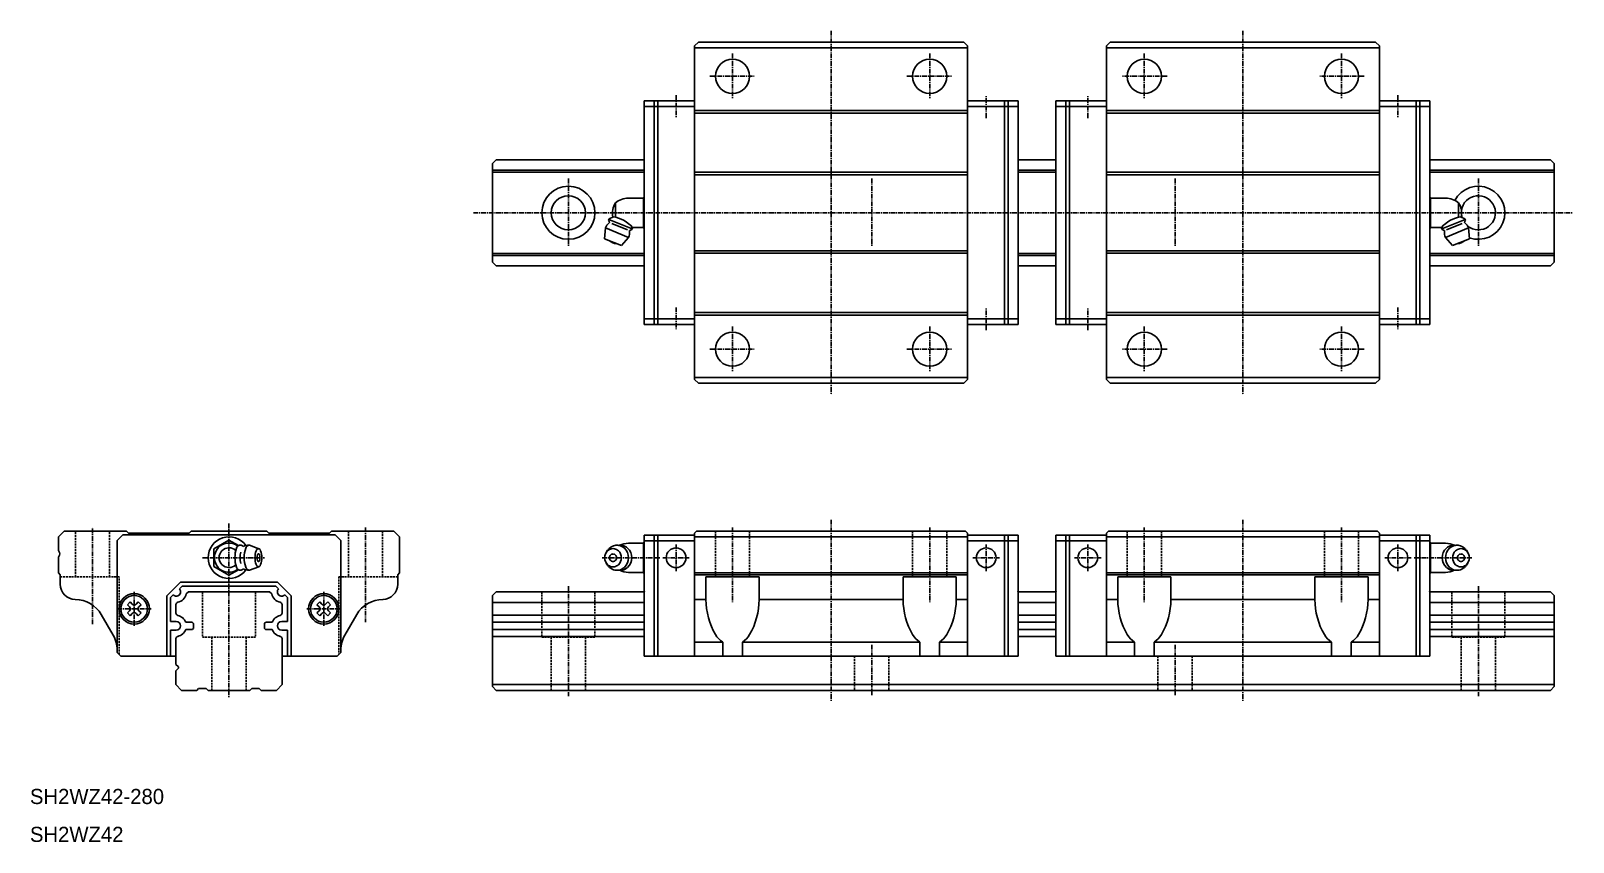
# Model space of a CAD drawing. Extents: x 10 to 417, y 10 to 224.
import ezdxf

# ---------------------------------------------------------------- set-up
doc = ezdxf.new("R2010")
doc.units = 0
doc.linetypes.add('CENTER', pattern=[2, 1.25, -0.25, 0.25, -0.25])
doc.linetypes.add('DASHED', pattern=[0.75, 0.5, -0.25])
doc.layers.get('0').update_dxf_attribs({"linetype": 'CONTINUOUS'})
doc.layers.add('CENTER', color=1, linetype='CENTER')

msp = doc.modelspace()

# ---------------------------------------------------------------- linework, layer by layer
at = {"color": 7, "linetype": 'CONTINUOUS'}
for p, q in [((185.30001, 219.999932), (186.300011, 220.999932)), ((185.300018, 219.999985), (185.300018, 131.999985)), ((186.300003, 220.999985), (256.300018, 220.999985)), ((256.299973, 220.999977), (257.29998, 219.999962)), ((257.300018, 219.99997), (257.300018, 132)), ((293.900056, 219.99997), (293.900056, 132)), ((294.900101, 220.999977), (293.900094, 219.999962)), ((364.900071, 220.999985), (294.900056, 220.999985)), ((365.900064, 219.999932), (364.900063, 220.999932)), ((365.900056, 219.999985), (365.900056, 131.999985)), ((185.300018, 219.499985), (257.300018, 219.499985)), ((365.900056, 219.499985), (293.900056, 219.499985)), ((172, 205.499985), (185.300018, 205.499985)), ((172, 205.499985), (172, 146.499985)), ((172, 203.999985), (185.300018, 203.999985)), ((174.600006, 205.499954), (174.600006, 146.500031)), ((175.600006, 205.499954), (175.600006, 146.500031)), ((257.300018, 205.499985), (270.600037, 205.499985)), ((257.300018, 203.999985), (270.600037, 203.999985)), ((267.000031, 146.500031), (267.000031, 205.499954)), ((268.000031, 146.500031), (268.000031, 205.499954)), ((270.600037, 146.499985), (270.600037, 205.499985)), ((280.600037, 146.499985), (280.600037, 205.499985)), ((293.900056, 205.499985), (280.600037, 205.499985)), ((293.900056, 203.999985), (280.600037, 203.999985)), ((283.200043, 146.500031), (283.200043, 205.499954)), ((284.200043, 146.500031), (284.200043, 205.499954)), ((379.200074, 205.499985), (365.900056, 205.499985)), ((379.200074, 203.999985), (365.900056, 203.999985)), ((375.600068, 205.499954), (375.600068, 146.500031)), ((376.600068, 205.499954), (376.600068, 146.500031)), ((379.200074, 205.499985), (379.200074, 146.499985)), ((185.300018, 202.999985), (257.300018, 202.999985)), ((185.300018, 202.299973), (257.300018, 202.299973)), ((365.900056, 202.999985), (293.900056, 202.999985)), ((365.900056, 202.299973), (293.900056, 202.299973)), ((132, 188.999985), (132, 162.999985)), ((132, 187.261231), (172, 187.261231)), ((132.000061, 188.999977), (133.000061, 189.99997)), ((133.000015, 189.999985), (172, 189.999985)), ((270.600037, 189.999985), (280.600037, 189.999985)), ((270.600037, 187.261231), (280.600037, 187.261231)), ((379.200074, 189.999985), (410.999924, 189.999985)), ((379.200074, 187.261231), (412, 187.261231)), ((411.999939, 188.999977), (410.999924, 189.999985)), ((412, 188.999985), (412, 162.999985)), ((132, 186.711228), (172, 186.711228)), ((185.300018, 186.699982), (257.300018, 186.699982)), ((185.300018, 185.999985), (257.300018, 185.999985)), ((270.600037, 186.711228), (280.600037, 186.711228)), ((365.900056, 186.699982), (293.900056, 186.699982)), ((365.900056, 185.999985), (293.900056, 185.999985)), ((379.200074, 186.711228), (412, 186.711228)), ((171.843224, 179.849976), (167.84322, 179.849976)), ((171.999999, 180.121506), (171.843222, 179.849961)), ((171.843224, 179.849976), (171.843224, 172.149979)), ((379.200075, 180.121506), (379.356852, 179.849961)), ((379.35685, 179.849976), (379.35685, 172.149979)), ((379.35685, 179.849976), (383.356854, 179.849976)), ((163.904634, 174.906426), (162.782645, 174.441681)), ((164.400009, 178.599976), (164.400009, 174.819412)), ((386.800065, 178.599976), (386.800065, 174.819412)), ((387.29544, 174.906426), (388.417429, 174.441681)), ((161.769924, 171.996712), (161.568171, 169.157822)), ((161.769925, 171.996704), (167.867535, 169.470993)), ((162.629581, 174.072129), (162.840788, 173.562226)), ((162.782667, 174.441681), (162.629596, 174.072136)), ((162.706137, 174.256905), (168.803732, 171.731194)), ((163.490485, 173.17434), (167.636722, 171.456917)), ((168.727173, 171.546417), (168.217288, 171.335221)), ((168.696225, 172.360237), (168.88025, 171.915962)), ((168.880263, 171.91597), (168.727192, 171.546425)), ((171.843224, 172.149979), (168.88026, 172.149979)), ((171.843221, 172.149964), (172.000005, 171.878411)), ((379.356853, 172.149964), (379.200069, 171.878411)), ((379.35685, 172.149979), (382.319814, 172.149979)), ((382.319811, 171.91597), (382.472882, 171.546425)), ((382.503849, 172.360237), (382.319824, 171.915962)), ((388.493937, 174.256905), (382.396342, 171.731194)), ((382.472901, 171.546417), (382.982786, 171.335221)), ((389.430149, 171.996704), (383.332539, 169.470993)), ((387.709589, 173.17434), (383.563352, 171.456917)), ((388.570493, 174.072129), (388.359286, 173.562226)), ((388.417407, 174.441681), (388.570478, 174.072136)), ((389.43015, 171.996712), (389.631903, 169.157822)), ((161.56818, 169.157814), (166.002789, 167.320938)), ((166.002782, 167.320946), (167.867511, 169.470993)), ((385.197292, 167.320946), (383.332563, 169.470993)), ((389.631894, 169.157814), (385.197285, 167.320938)), ((132, 165.288742), (172, 165.288742)), ((132, 164.738739), (172, 164.738739)), ((132.000076, 162.999977), (133.000076, 161.999977)), ((185.300018, 165.999985), (257.300018, 165.999985)), ((185.300018, 165.299973), (257.300018, 165.299973)), ((270.600037, 165.288742), (280.600037, 165.288742)), ((270.600037, 164.738739), (280.600037, 164.738739)), ((365.900056, 165.999985), (293.900056, 165.999985)), ((365.900056, 165.299973), (293.900056, 165.299973)), ((379.200074, 165.288742), (412, 165.288742)), ((379.200074, 164.738739), (412, 164.738739)), ((411.999924, 162.999977), (410.999932, 161.999985)), ((133.000015, 161.999985), (172, 161.999985)), ((270.600037, 161.999985), (280.600037, 161.999985)), ((379.200074, 161.999985), (410.999932, 161.999985)), ((172, 147.999985), (185.300018, 147.999985)), ((172, 146.499985), (185.300018, 146.499985)), ((185.300018, 149.699982), (257.300018, 149.699982)), ((185.300018, 148.999985), (257.300018, 148.999985)), ((257.300018, 147.999985), (270.600037, 147.999985)), ((257.300018, 146.499985), (270.600037, 146.499985)), ((293.900056, 147.999985), (280.600037, 147.999985)), ((293.900056, 146.499985), (280.600037, 146.499985)), ((365.900056, 149.699982), (293.900056, 149.699982)), ((365.900056, 148.999985), (293.900056, 148.999985)), ((379.200074, 147.999985), (365.900056, 147.999985)), ((379.200074, 146.499985), (365.900056, 146.499985)), ((185.299998, 131.999993), (186.299994, 130.999993)), ((185.300018, 132.499985), (257.300018, 132.499985)), ((186.300003, 130.999985), (256.300018, 130.999985)), ((256.29995, 130.999989), (257.29995, 131.999993)), ((365.900056, 132.499985), (293.900056, 132.499985)), ((294.900124, 130.999989), (293.900124, 131.999993)), ((364.900071, 130.999985), (294.900056, 130.999985)), ((365.900076, 131.999993), (364.90008, 130.999993)), ((19, 92), (17.5, 90.5)), ((17.5, 86.807174), (17.5, 90.5)), ((19, 92), (35.481018, 92)), ((33, 89.5), (33, 60)), ((33.000032, 89.500023), (34.500038, 91.000023)), ((34.500015, 91), (90.499954, 91)), ((36.000051, 91.480972), (35.481018, 92.000008)), ((36.000015, 91.480988), (52.000015, 91.480988)), ((52.000036, 91.480972), (52.519056, 92)), ((52.519059, 92), (72.480984, 92)), ((62.500006, 89.618843), (58.500004, 87.309441)), ((64.987471, 88.182693), (62.5, 89.618835)), ((72.480987, 92), (73.000007, 91.480972)), ((73, 91.480988), (88.999985, 91.480988)), ((89.519003, 92.000008), (88.99999, 91.480995)), ((89.518997, 92), (105.980988, 92)), ((90.499983, 91.000023), (92, 89.500015)), ((92, 60), (92, 89.5)), ((106.000004, 92), (107.5, 90.500007)), ((107.5, 90.500007), (107.5, 80.999991)), ((185.300018, 90.980988), (172, 90.980988)), ((172, 90.980988), (172, 58.999985)), ((174.600006, 90.980988), (174.600006, 58.999985)), ((175.600006, 90.980988), (175.600006, 58.999985)), ((185.300018, 91.480989), (185.819004, 91.999985)), ((185.300018, 91.480989), (185.300018, 58.999985)), ((185.300018, 90.480973), (257.300018, 90.480973)), ((185.819004, 91.999985), (256.780975, 91.999985)), ((256.78096, 91.99999), (257.299973, 91.48098)), ((257.300018, 91.480988), (257.300018, 58.999985)), ((270.600037, 90.980988), (257.300018, 90.980988)), ((267.000031, 58.999985), (267.000031, 90.980988)), ((268.000031, 58.999985), (268.000031, 90.980988)), ((270.600037, 58.999985), (270.600037, 90.980988)), ((280.600037, 58.999985), (280.600037, 90.980988)), ((280.600037, 90.980988), (293.900056, 90.980988)), ((283.200043, 58.999985), (283.200043, 90.980988)), ((284.200043, 58.999985), (284.200043, 90.980988)), ((293.900056, 91.480988), (293.900056, 58.999985)), ((365.900056, 90.480973), (293.900056, 90.480973)), ((294.419114, 91.99999), (293.900101, 91.48098)), ((365.38107, 91.999985), (294.419099, 91.999985)), ((365.900056, 91.480989), (365.38107, 91.999985)), ((365.900056, 91.480989), (365.900056, 58.999985)), ((365.900056, 90.980988), (379.200074, 90.980988)), ((375.600068, 90.980988), (375.600068, 58.999985)), ((376.600068, 90.980988), (376.600068, 58.999985)), ((379.200074, 90.980988), (379.200074, 58.999985)), ((17.600101, 86.707115), (17.500092, 86.807121)), ((58.499987, 84.999985), (58.499987, 87.309402)), ((65.690668, 88.299988), (65.321115, 88.299988)), ((70.387785, 87.376945), (67.940474, 88.268394)), ((162.001136, 86.405725), (162.365251, 86.939992)), ((167.843384, 88.830994), (171.843243, 88.830994)), ((171.843243, 88.830993), (171.843243, 81.130983)), ((171.843244, 88.830993), (171.999999, 89.102502)), ((185.300018, 89.480988), (172, 89.480988)), ((270.600037, 89.480988), (257.300018, 89.480988)), ((280.600037, 89.480988), (293.900056, 89.480988)), ((365.900056, 89.480988), (379.200074, 89.480988)), ((379.35683, 88.830993), (379.200075, 89.102502)), ((383.35669, 88.830994), (379.356831, 88.830994)), ((379.356831, 88.830993), (379.356831, 81.130983)), ((389.198938, 86.405725), (388.834823, 86.939992)), ((17.5, 81.000007), (17.5, 85.192825)), ((17.600101, 85.292923), (17.50008, 85.192901)), ((58.499983, 82.690567), (62.499986, 80.381165)), ((58.499987, 82.690582), (58.499987, 84.999985)), ((62.500007, 80.381165), (64.987478, 81.817307)), ((65.690668, 81.699997), (65.321115, 81.699997)), ((70.3878, 82.623062), (67.938035, 81.730721)), ((162.365253, 83.022016), (162.001141, 83.556284)), ((162.365256, 83.022023), (162.38107, 82.999008)), ((388.834818, 83.022023), (388.819004, 82.999008)), ((388.834821, 83.022016), (389.198933, 83.556284)), ((17.5, 81.000007), (18, 80.500018)), ((18, 77.980408), (18, 80.500018)), ((49.700033, 78.500008), (46.10004, 74.899994)), ((50.114259, 77.500015), (49.420284, 76.806038)), ((49.700027, 78.5), (75.299957, 78.5)), ((50.114243, 77.5), (74.885742, 77.5)), ((75.579738, 76.806038), (74.885763, 77.500015)), ((78.899992, 74.899986), (75.299989, 78.500008)), ((107, 80.499995), (107.5, 80.999991)), ((107, 80.499995), (107, 77.980408)), ((171.843243, 81.130982), (167.843384, 81.130982)), ((172.000001, 80.859473), (171.843241, 81.130987)), ((185.300018, 80.999973), (257.300018, 80.999973)), ((185.300018, 80.499973), (257.300018, 80.499973)), ((188.300018, 79.980973), (202.300018, 79.980973)), ((188.300018, 79.980973), (188.300018, 73.980973)), ((202.300018, 79.980973), (202.300018, 73.980973)), ((240.300018, 79.980973), (254.300018, 79.980973)), ((240.300018, 79.980973), (240.300018, 73.980973)), ((254.300018, 79.980973), (254.300018, 73.980973)), ((365.900056, 80.999973), (293.900056, 80.999973)), ((365.900056, 80.499973), (293.900056, 80.499973)), ((296.900056, 79.980973), (296.900056, 73.980973)), ((310.900056, 79.980973), (296.900056, 79.980973)), ((310.900056, 79.980973), (310.900056, 73.980973)), ((348.900056, 79.980973), (348.900056, 73.980973)), ((362.900056, 79.980973), (348.900056, 79.980973)), ((362.900056, 79.980973), (362.900056, 73.980973)), ((379.200073, 80.859473), (379.356833, 81.130987)), ((379.356831, 81.130982), (383.35669, 81.130982)), ((35.691236, 72.566109), (36.433937, 73.308815)), ((36.433922, 73.308815), (37.005047, 72.737694)), ((37.994997, 72.737679), (38.566122, 73.3088)), ((38.56613, 73.308815), (39.308832, 72.566109)), ((46.100006, 74.899979), (46.100006, 59)), ((47.100006, 74.485748), (47.100006, 68.150009)), ((47.794005, 75.179756), (47.10002, 74.485764)), ((51.788785, 76.000008), (51.238786, 75.450005)), ((51.788757, 76), (73.211258, 76)), ((73.761247, 75.45002), (73.211247, 76.000015)), ((77.900002, 74.485764), (77.206017, 75.179756)), ((77.900009, 68.150009), (77.900009, 74.485748)), ((78.899994, 59), (78.899994, 74.899979)), ((85.6912, 72.566124), (86.433903, 73.308823)), ((86.43391, 73.308815), (87.005035, 72.737686)), ((87.994953, 72.737694), (88.566078, 73.308815)), ((88.566095, 73.308823), (89.308784, 72.566132)), ((132, 74.999985), (132, 50.999985)), ((132.000061, 74.999974), (133.000076, 75.999977)), ((172, 75.999985), (133.000031, 75.999985)), ((185.300018, 73.980973), (188.300018, 73.980973)), ((202.300018, 73.980973), (240.300018, 73.980973)), ((254.300018, 73.980973), (257.300018, 73.980973)), ((280.600037, 75.999985), (270.600037, 75.999985)), ((296.900056, 73.980973), (293.900056, 73.980973)), ((348.900056, 73.980973), (310.900056, 73.980973)), ((365.900056, 73.980973), (362.900056, 73.980973)), ((410.999916, 75.999985), (379.200074, 75.999985)), ((411.999939, 74.999974), (410.999916, 75.999985)), ((412, 74.999985), (412, 50.999985)), ((31.928255, 64.579124), (28.809486, 69.980988)), ((35.691219, 72.566116), (36.262344, 71.994987)), ((36.26235, 71.005028), (35.691225, 70.433907)), ((36.433931, 69.691216), (35.691231, 70.433914)), ((37.005041, 70.262337), (36.433916, 69.691216)), ((38.566116, 69.691216), (37.994991, 70.262344)), ((39.308826, 70.433907), (38.566135, 69.691216)), ((38.737688, 71.994987), (39.308813, 72.566109)), ((39.308819, 70.433914), (38.737694, 71.005043)), ((48.5, 70.346725), (48.5, 72.653259)), ((76.5, 72.653259), (76.5, 70.346725)), ((86.262306, 71.005043), (85.691193, 70.433929)), ((86.433897, 69.691223), (85.691195, 70.433929)), ((85.691208, 72.566109), (86.262333, 71.994987)), ((87.005009, 70.262344), (86.433893, 69.691231)), ((88.566105, 69.691216), (87.99498, 70.262337)), ((89.308781, 70.433929), (88.566078, 69.691223)), ((88.737656, 71.994987), (89.308781, 72.566116)), ((89.308807, 70.433914), (88.737682, 71.005043)), ((96.190556, 69.981003), (93.071779, 64.579124)), ((132, 73.187119), (172, 73.187119)), ((132, 69.812821), (172, 69.812821)), ((270.600037, 73.187119), (280.600037, 73.187119)), ((270.600037, 69.812821), (280.600037, 69.812821)), ((379.200074, 73.187119), (412, 73.187119)), ((379.200074, 69.812821), (412, 69.812821)), ((47.100006, 68.150009), (48.600006, 68.150009)), ((47.100006, 65.850006), (47.100006, 59)), ((47.100006, 65.850006), (48.600006, 65.850006)), ((51.119232, 67.949997), (52.650009, 67.949997)), ((51.119232, 66.049988), (52.650009, 66.049988)), ((53.150009, 66.549988), (53.150009, 67.449997)), ((71.850006, 67.449997), (71.850006, 66.549988)), ((72.350006, 67.949997), (73.880783, 67.949997)), ((72.350006, 66.049988), (73.880783, 66.049988)), ((76.400009, 68.150009), (77.900009, 68.150009)), ((76.400009, 65.850006), (77.900009, 65.850006)), ((77.900009, 59), (77.900009, 65.850006)), ((132, 67.949982), (172, 67.949982)), ((132, 66.049973), (172, 66.049973)), ((270.600037, 67.949982), (280.600037, 67.949982)), ((270.600037, 66.049973), (280.600037, 66.049973)), ((379.200074, 67.949982), (412, 67.949982)), ((379.200074, 66.049973), (412, 66.049973)), ((48.5, 56.845001), (48.5, 63.653275)), ((76.5, 63.653275), (76.5, 51.500015)), ((132, 64.187134), (172, 64.187134)), ((185.300018, 62.722657), (192.70192, 62.722657)), ((192.70192, 62.722672), (192.70192, 58.980988)), ((197.898102, 62.722672), (197.898102, 58.980988)), ((197.898102, 62.722657), (244.70192, 62.722657)), ((244.70192, 62.722672), (244.70192, 58.980988)), ((249.898102, 62.722672), (249.898102, 58.980988)), ((249.898102, 62.722657), (257.300018, 62.722657)), ((270.600037, 64.187134), (280.600037, 64.187134)), ((301.301972, 62.722657), (293.900056, 62.722657)), ((301.301972, 62.722672), (301.301972, 58.980988)), ((306.498154, 62.722672), (306.498154, 58.980988)), ((353.301972, 62.722657), (306.498154, 62.722657)), ((353.301972, 62.722672), (353.301972, 58.980988)), ((358.498154, 62.722672), (358.498154, 58.980988)), ((365.900056, 62.722657), (358.498154, 62.722657)), ((379.200074, 64.187134), (412, 64.187134)), ((33.000023, 60.000015), (34.000042, 59.000015)), ((34.000015, 59), (48.5, 59)), ((76.5, 59), (90.999985, 59)), ((90.999958, 59.000031), (91.999977, 60.000038)), ((172, 58.999985), (270.600037, 58.999985)), ((379.200074, 58.999985), (280.600037, 58.999985)), ((48.5, 51.500015), (48.5, 55.154999)), ((48.500029, 56.845009), (49.097524, 56.247513)), ((49.097534, 55.752541), (48.500029, 55.155029)), ((48.500039, 51.500046), (50.000041, 50.000046)), ((50, 50), (54, 50)), ((54.500018, 50.500053), (54.000017, 50.000046)), ((54.5, 50.5), (56.5, 50.5)), ((56.500007, 50.500031), (57.000008, 50.000023)), ((57.000015, 50), (68, 50)), ((68.000014, 50.000023), (68.500015, 50.500031)), ((68.5, 50.5), (70.5, 50.5)), ((71.000015, 50.000038), (70.500014, 50.500038)), ((71, 50), (75, 50)), ((75.000003, 50.000023), (76.500004, 51.500023)), ((132, 51.5), (412, 51.5)), ((132.000046, 51), (133.000046, 50)), ((133, 49.999985), (410.999939, 49.999985)), ((411.999954, 51), (410.999939, 49.999985))]:
    msp.add_line(p, q, dxfattribs=at)
at = {"color": 3, "linetype": 'DASHED'}
for p, q in [((22, 79.980988), (22, 92)), ((31, 79.980988), (31, 92)), ((94, 92), (94, 79.980988)), ((103, 92), (103, 79.980988)), ((190.800018, 91.999985), (190.800018, 79.980973)), ((199.800018, 91.999985), (199.800018, 79.980973)), ((242.800018, 91.999985), (242.800018, 79.980973)), ((251.800018, 91.999985), (251.800018, 79.980973)), ((299.400056, 91.999985), (299.400056, 79.980973)), ((308.400056, 91.999985), (308.400056, 79.980973)), ((351.400056, 91.999985), (351.400056, 79.980973)), ((360.400056, 91.999985), (360.400056, 79.980973)), ((18, 79.980988), (33.5, 79.980988)), ((33.5, 59.500015), (33.5, 79.980988)), ((91.5, 79.980988), (91.5, 59.500015)), ((91.5, 79.980988), (107, 79.980988)), ((55.5, 76), (55.5, 64)), ((69.5, 76), (69.5, 64)), ((145, 75.999985), (145, 63.999985)), ((159, 75.999985), (159, 63.999985)), ((385, 75.999985), (385, 63.999985)), ((399, 75.999985), (399, 63.999985)), ((55.5, 64), (69.5, 64)), ((58, 64), (58, 50)), ((67, 64), (67, 50)), ((145, 63.999985), (159, 63.999985)), ((147.5, 63.999985), (147.5, 49.999985)), ((156.5, 63.999985), (156.5, 49.999985)), ((385, 63.999985), (399, 63.999985)), ((387.5, 63.999985), (387.5, 49.999985)), ((396.5, 63.999985), (396.5, 49.999985)), ((227.5, 58.999985), (227.5, 49.999985)), ((236.5, 58.999985), (236.5, 49.999985)), ((307.5, 58.999985), (307.5, 49.999985)), ((316.5, 58.999985), (316.5, 49.999985))]:
    msp.add_line(p, q, dxfattribs=at)
at = {"color": 7, "linetype": 'CONTINUOUS'}
for centre, radius in [((195.300018, 211.999985), 4.5), ((247.300018, 211.999985), 4.5), ((303.900056, 211.999985), 4.5), ((355.900056, 211.999985), 4.5), ((152, 175.999985), 7), ((152, 175.999985), 4.5), ((195.300018, 139.999985), 4.5), ((247.300018, 139.999985), 4.5), ((303.900056, 139.999985), 4.5), ((355.900056, 139.999985), 4.5), ((180.400009, 84.980988), 2.599999), ((262.200027, 84.980988), 2.599999), ((289.000047, 84.980988), 2.599999), ((370.800065, 84.980988), 2.599999), ((37.5, 71.5), 4), ((37.5, 71.5), 3.5), ((87.5, 71.5), 4), ((87.5, 71.5), 3.5)]:
    msp.add_circle(centre, radius, dxfattribs=at)
for centre, radius, start, end in [((168.071342, 173.854325), 5.999997, 92.178871, 127.726128), ((383.128732, 173.854325), 5.999997, 52.273872, 87.821129), ((392, 175.999985), 7, 250.06489862, 152.50621795), ((392, 175.999985), 4.5, 230.97042016, 172.04683127), ((168.315362, 175.99997), 4.699998, 146.413773, 193.178802), ((162.768917, 166.987473), 7.999998, 40.189182, 83.034012), ((388.431157, 166.987473), 7.999998, 96.965988, 139.810818), ((382.884712, 175.99997), 4.699998, 346.821198, 33.586227), ((392, 175.999985), 4.5, 187.9533573, 196.15241971), ((164.818713, 170.733872), 3.300001, 128.16394, 157.499847), ((162.65601, 173.485718), 0.200001, 308.164124, 22.500431), ((164.818713, 170.733872), 3.299999, 337.5, 6.835999), ((168.293832, 171.150467), 0.2, 112.499573, 186.83548), ((382.906242, 171.150467), 0.2, 353.16452, 67.500427), ((386.381361, 170.733872), 3.299999, 173.164001, 202.5), ((388.544064, 173.485718), 0.200001, 157.499569, 231.835876), ((386.381361, 170.733872), 3.300001, 22.500153, 51.83606), ((164.94873, 171.047745), 3.2, 229.290024, 265.709991), ((386.251344, 171.047745), 3.2, 274.290009, 310.709976), ((62.5, 85), 5.500001, 35.614738, 324.384949), ((16.89296, 86), 1.000001, 315.001251, 45), ((62.499984, 85), 3.849999, 52.507736, 307.492126), ((62.499984, 85), 2.599998, 46.621258, 313.378754), ((71.366013, 84.999977), 7.307896, 159.761978, 200.2379), ((65.823629, 87.053276), 1.397432, 121.100296, 160.143677), ((65.32112, 87.795204), 0.504778, 90.903183, 115.752411), ((70.736954, 84.999985), 5.306971, 163.62648, 196.372742), ((65.69067, 87.795204), 0.504778, 64.247612, 90.902832), ((65.188163, 87.053284), 1.397425, 39.426991, 58.89962), ((67.766096, 84.999985), 3.300003, 89.999985, 117.054504), ((73.810989, 84.999977), 7.307895, 159.761978, 200.2379), ((68.268607, 87.053276), 1.397432, 121.100266, 160.143661), ((67.766098, 87.795204), 0.504782, 68.687515, 115.752357), ((74.647539, 84.999985), 5.306966, 159.730698, 200.269287), ((70.625258, 86.492485), 1.016735, 121.051559, 160.10408), ((72.093853, 85.003021), 2.215783, 159.868927, 200.320908), ((70.411941, 85.622581), 0.423398, 121.213959, 160.254318), ((70.260573, 87.031769), 0.368218, 64.286964, 115.712906), ((70.259169, 85.847198), 0.152793, 64.328041, 115.861809), ((70.107141, 85.622078), 0.4234, 19.935518, 58.975723), ((69.895887, 86.492485), 1.016737, 19.895914, 58.948372), ((68.42729, 84.996948), 2.215782, 339.868927, 20.32091), ((65.873603, 84.999985), 5.306967, 339.730713, 20.269289), ((164.09796, 84.980988), 2.529794, 133.386063, 226.613876), ((163.811451, 85.237211), 2.147021, 101.036324, 132.526337), ((165.248387, 84.980988), 3.478466, 133.386063, 145.806793), ((164.854437, 85.333294), 2.952154, 101.036324, 132.526321), ((163.915676, 84.980988), 1.054077, 133.386047, 226.613815), ((163.796299, 85.087746), 0.89459, 101.036316, 132.526306), ((163.785475, 85.329791), 2.051195, 79.180748, 100.819199), ((163.785475, 85.126322), 0.854661, 79.180725, 100.819145), ((163.774652, 85.087746), 0.894589, 47.473595, 78.963631), ((163.759499, 85.237211), 2.147021, 47.473591, 78.963623), ((164.81872, 85.460593), 2.820394, 89.999977, 100.819191), ((163.655273, 84.980988), 1.054076, 313.386017, 46.613831), ((164.81872, 85.460593), 2.820394, 79.180748, 89.999977), ((163.47299, 84.980988), 2.529793, 313.386047, 46.613876), ((165.678389, 85.460593), 2.820394, 89.999977, 98.765785), ((164.783002, 85.333294), 2.952155, 47.473614, 78.963623), ((168.071381, 82.835328), 6, 92.177719, 114.893784), ((165.678389, 85.460593), 2.820394, 79.180748, 89.999977), ((165.642671, 85.333294), 2.952155, 47.473614, 78.963623), ((164.389053, 84.980988), 3.478466, 313.386078, 46.61388), ((165.248722, 84.980988), 3.478466, 313.386078, 46.61388), ((385.951352, 84.980988), 3.478466, 133.38612, 226.613922), ((386.811021, 84.980988), 3.478466, 133.38612, 226.613922), ((383.128693, 82.835328), 6, 65.106216, 87.822281), ((385.557403, 85.333294), 2.952155, 101.036377, 132.526386), ((386.417072, 85.333294), 2.952155, 101.036377, 132.526386), ((385.521685, 85.460593), 2.820394, 90.000023, 100.819252), ((387.727084, 84.980988), 2.529793, 133.386124, 226.613953), ((385.521685, 85.460593), 2.820394, 81.234215, 90.000023), ((386.381354, 85.460593), 2.820394, 90.000023, 100.819252), ((387.440575, 85.237211), 2.147021, 101.036377, 132.526409), ((386.381354, 85.460593), 2.820394, 79.180809, 90.000023), ((387.544801, 84.980988), 1.054076, 133.386169, 226.613983), ((387.425422, 85.087746), 0.894589, 101.036369, 132.526405), ((386.345637, 85.333294), 2.952154, 47.473679, 78.963676), ((387.414599, 85.329791), 2.051195, 79.180801, 100.819252), ((387.414599, 85.126322), 0.854661, 79.180855, 100.819275), ((387.403775, 85.087746), 0.89459, 47.473694, 78.963684), ((387.388623, 85.237211), 2.147021, 47.473663, 78.963676), ((387.284398, 84.980988), 1.054077, 313.386185, 46.613953), ((385.951687, 84.980988), 3.478466, 34.193207, 46.613937), ((387.102114, 84.980988), 2.529794, 313.386124, 46.613937), ((65.823627, 82.946693), 1.397431, 199.856323, 238.899658), ((65.321116, 82.204765), 0.504778, 244.247574, 270.393219), ((65.690672, 82.204765), 0.50478, 270.392883, 295.752441), ((65.188164, 82.946686), 1.397425, 301.100433, 320.570221), ((67.766096, 84.999985), 3.300001, 242.945496, 269.999969), ((68.268604, 82.946686), 1.397429, 199.856033, 238.89949), ((67.766094, 82.204765), 0.504778, 244.247498, 289.936188), ((70.625257, 83.507484), 1.016737, 199.895905, 238.948349), ((70.414001, 84.377892), 0.423399, 199.935547, 238.975723), ((70.26057, 82.968201), 0.368218, 244.286957, 295.712891), ((70.261974, 84.152771), 0.152793, 244.328049, 295.861816), ((70.109202, 84.377388), 0.423398, 301.213959, 340.254333), ((69.895885, 83.507484), 1.016735, 301.051575, 340.104065), ((163.811451, 84.724764), 2.147021, 227.473587, 258.963623), ((165.248387, 84.980988), 3.478466, 214.652939, 226.613892), ((164.854437, 84.628681), 2.952155, 227.473618, 258.963623), ((163.796298, 84.87423), 0.894589, 227.473572, 258.963623), ((163.785475, 84.632184), 2.051195, 259.180756, 280.819183), ((163.785475, 84.835654), 0.854661, 259.180725, 280.819153), ((163.774651, 84.87423), 0.89459, 281.036316, 312.526276), ((163.759499, 84.724764), 2.147021, 281.036316, 312.526337), ((164.81872, 84.501383), 2.820394, 259.180756, 280.819183), ((165.678389, 84.501383), 2.820394, 261.237854, 280.819183), ((164.783002, 84.628681), 2.952154, 281.036316, 312.526337), ((168.071382, 87.126648), 6, 245.106216, 267.822266), ((165.642671, 84.628681), 2.952154, 281.036316, 312.526337), ((383.128692, 87.126648), 6, 272.177734, 294.893784), ((385.557403, 84.628681), 2.952154, 227.473663, 258.963684), ((386.417072, 84.628681), 2.952154, 227.473663, 258.963684), ((385.521685, 84.501383), 2.820394, 259.180817, 278.762146), ((386.381354, 84.501383), 2.820394, 259.180817, 280.819244), ((387.440575, 84.724764), 2.147021, 227.473663, 258.963684), ((387.425423, 84.87423), 0.89459, 227.473724, 258.963684), ((386.345637, 84.628681), 2.952155, 281.036377, 312.526382), ((387.414599, 84.632184), 2.051195, 259.180817, 280.819244), ((387.414599, 84.835654), 0.854661, 259.180847, 280.819275), ((387.403776, 84.87423), 0.894589, 281.036377, 312.526428), ((387.388623, 84.724764), 2.147021, 281.036377, 312.526413), ((385.951687, 84.980988), 3.478466, 313.386108, 325.347061), ((22, 77.980408), 4, 179.999893, 269.432861), ((103, 77.980408), 3.999998, 270.567139, 0.000109), ((21.881226, 65.980988), 8, 29.999998, 89.432869), ((48.600006, 76), 1.15, 225.50206, 0), ((49.100006, 72.653259), 0.600001, 101.269554, 180), ((48.418167, 76.074982), 2.889002, 281.269531, 347.506134), ((48.600006, 76), 1.15, 0, 44.498314), ((76.581848, 76.074982), 2.889, 192.493866, 258.730499), ((76.400009, 76), 1.150002, 135.501694, 180), ((76.400009, 76), 1.15, 180, 314.497955), ((75.900009, 72.653259), 0.6, 0, 78.730446), ((103.118774, 65.980988), 8, 90.000084, 150), ((206.799545, 73.980963), 18.499525, 179.999939, 210.136063), ((183.800497, 73.980982), 18.499523, 329.863831, 359.999969), ((258.799538, 73.980978), 18.499519, 179.999985, 210.136154), ((235.800499, 73.980967), 18.499521, 329.863892, 0.000006), ((315.399575, 73.980967), 18.499521, 179.999994, 210.136108), ((292.400536, 73.980978), 18.499519, 329.863846, 0.000015), ((367.399577, 73.980982), 18.499523, 180.000031, 210.136169), ((344.400529, 73.980963), 18.499525, 329.863937, 0.000061), ((35.767365, 71.5), 0.699998, 315.000122, 44.999889), ((37.5, 73.232651), 0.699998, 224.999893, 315.000122), ((37.5, 69.767365), 0.699998, 44.999889, 135.000107), ((39.232651, 71.5), 0.699998, 135.000107, 224.999893), ((49.100006, 70.346725), 0.6, 180, 258.73053), ((48.418167, 66.925003), 2.889, 20.780689, 78.730453), ((76.581848, 66.925003), 2.889001, 101.269508, 159.219315), ((75.900009, 70.346725), 0.600001, 281.269562, 0), ((85.767365, 71.5), 0.699998, 315.000122, 44.999889), ((87.5, 73.232651), 0.699998, 224.999893, 315.000122), ((87.5, 69.767365), 0.699998, 44.999889, 135.000107), ((89.232651, 71.5), 0.699998, 135.000107, 224.999893), ((48.600006, 67), 1.15, 0, 90), ((48.600006, 67), 1.150002, 270, 0), ((48.418167, 67.074982), 2.889002, 281.269531, 339.219299), ((52.650009, 67.449997), 0.5, 0, 90), ((52.650009, 66.549988), 0.5, 270, 0), ((72.350006, 67.449997), 0.5, 90, 180), ((72.350006, 66.549988), 0.5, 180, 270), ((76.581848, 67.074982), 2.889, 200.780685, 258.730499), ((76.400009, 67), 1.150002, 90, 180), ((76.400009, 67), 1.15, 180, 270), ((25, 60.579102), 8, 0.000055, 30.000006), ((49.100006, 63.653275), 0.600001, 101.269463, 180), ((75.900009, 63.653275), 0.6, 0, 78.730446), ((100, 60.579102), 7.999999, 150, 179.999939), ((196.25596, 68.088568), 6.425784, 211.897446, 236.482254), ((194.34407, 68.08857), 6.425787, 303.518066, 328.102448), ((248.255966, 68.088574), 6.425791, 211.897552, 236.482224), ((246.344078, 68.088572), 6.425791, 303.518036, 328.102478), ((304.855996, 68.088572), 6.425791, 211.897522, 236.481964), ((302.944108, 68.088574), 6.425791, 303.517776, 328.102448), ((356.856004, 68.08857), 6.425787, 211.897552, 236.481934), ((354.944114, 68.088568), 6.425784, 303.517746, 328.102554), ((48.850006, 56), 0.350005, 315.000214, 0), ((48.850006, 56), 0.350006, 0, 44.999779)]:
    msp.add_arc(centre, radius, start, end, dxfattribs=at)
for p in [(172, 175.999985), (379.200074, 175.999985), (62.5, 92), (172, 75.999985), (270.600037, 75.999985), (280.600037, 75.999985), (379.200074, 75.999985)]:
    msp.add_point(p, dxfattribs=at)
at = {"layer": 'CENTER', "color": 1, "linetype": 'CENTER'}
for p, q in [((221.30001, 223.999985), (221.30001, 127.999985)), ((329.900063, 223.999985), (329.900063, 127.999985)), ((195.300018, 217.999985), (195.300018, 205.999985)), ((247.300018, 217.999985), (247.300018, 205.999985)), ((303.900056, 217.999985), (303.900056, 205.999985)), ((355.900056, 217.999985), (355.900056, 205.999985)), ((189.300018, 211.999985), (201.300018, 211.999985)), ((241.300018, 211.999985), (253.300018, 211.999985)), ((309.900056, 211.999985), (297.900056, 211.999985)), ((361.900056, 211.999985), (349.900056, 211.999985)), ((180.400009, 206.999985), (180.400009, 200.999985)), ((262.200027, 200.999985), (262.200027, 206.999985)), ((289.000047, 200.999985), (289.000047, 206.999985)), ((370.800065, 206.999985), (370.800065, 200.999985)), ((152, 184.999985), (152, 166.999985)), ((232, 184.999985), (232, 166.999985)), ((312, 184.999985), (312, 166.999985)), ((392, 184.999985), (392, 166.999985)), ((127, 175.999985), (417, 175.999985)), ((180.400009, 150.999985), (180.400009, 144.999985)), ((262.200027, 144.999985), (262.200027, 150.999985)), ((289.000047, 144.999985), (289.000047, 150.999985)), ((370.800065, 150.999985), (370.800065, 144.999985)), ((195.300018, 145.999985), (195.300018, 133.999985)), ((247.300018, 145.999985), (247.300018, 133.999985)), ((303.900056, 145.999985), (303.900056, 133.999985)), ((355.900056, 145.999985), (355.900056, 133.999985)), ((189.300018, 139.999985), (201.300018, 139.999985)), ((241.300018, 139.999985), (253.300018, 139.999985)), ((309.900056, 139.999985), (297.900056, 139.999985)), ((361.900056, 139.999985), (349.900056, 139.999985)), ((62.5, 93.980988), (62.5, 48)), ((221.30001, 94.999985), (221.30001, 46.999985)), ((329.900063, 94.999985), (329.900063, 46.999985)), ((26.5, 67.420227), (26.5, 92.980988)), ((98.5, 92.980988), (98.5, 68.015549)), ((195.300018, 92.980973), (195.300018, 72.980973)), ((247.300018, 92.980973), (247.300018, 72.980973)), ((303.900056, 92.980973), (303.900056, 72.980973)), ((355.900056, 92.980973), (355.900056, 72.980973)), ((180.400009, 88.480988), (180.400009, 81.480988)), ((262.200027, 81.480988), (262.200027, 88.480988)), ((289.000047, 81.480988), (289.000047, 88.480988)), ((370.800065, 88.480988), (370.800065, 81.480988)), ((55.5, 85), (71.900587, 85)), ((160.913691, 84.980988), (176.300003, 84.980988)), ((176.900009, 84.980988), (183.900009, 84.980988)), ((258.700027, 84.980988), (265.700027, 84.980988)), ((292.500047, 84.980988), (285.500047, 84.980988)), ((374.300065, 84.980988), (367.300065, 84.980988)), ((390.286383, 84.980988), (374.900071, 84.980988)), ((152, 77.499985), (152, 48.499985)), ((392, 77.499985), (392, 48.499985)), ((37.5, 76), (37.5, 67)), ((87.5, 76), (87.5, 67)), ((33, 71.5), (42, 71.5)), ((83, 71.5), (92, 71.5)), ((232, 61.999985), (232, 48.499985)), ((312, 61.999985), (312, 48.499985))]:
    msp.add_line(p, q, dxfattribs=at)

# ---------------------------------------------------------------- texts
at = {"color": 7, "linetype": 'CONTINUOUS'}
for s, p in [('SH2WZ42-280', (10, 20)), ('SH2WZ42', (10, 10))]:
    msp.add_text(s, height=4, dxfattribs=at).set_placement(p)

doc.saveas('drawing.dxf')
